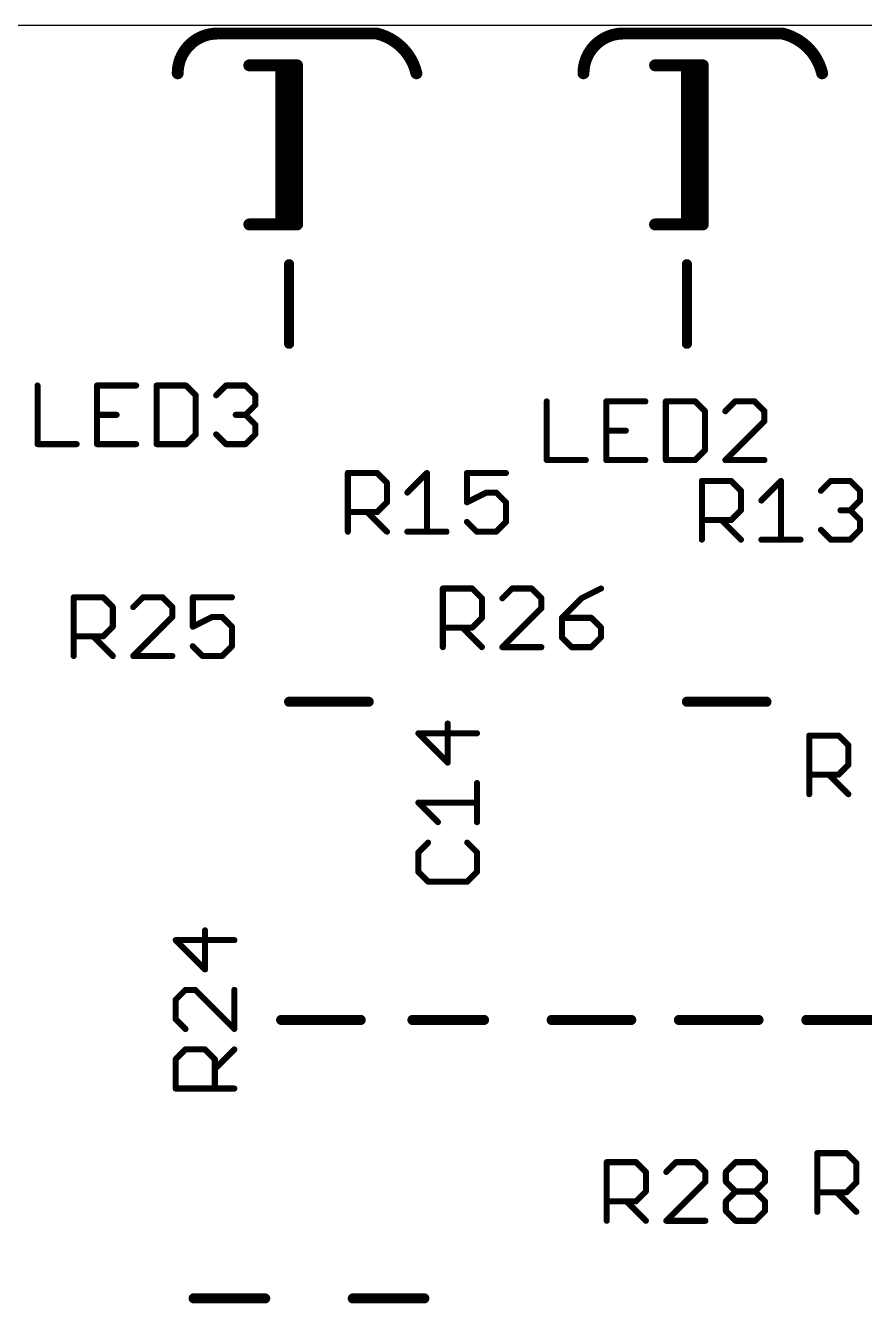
# Model space of a CAD drawing. Extents: x -0.01 to 3.1, y -0.02 to 3.54.
# Drawn here: x 0.618 to 1.033, y 2.911 to 3.543 of the extents above; entities that cross this region are included whole.
import ezdxf

# ---------------------------------------------------------------- set-up
doc = ezdxf.new("R2010")
doc.units = 0
for name, color, linetype in [('20', 7, 'CONTINUOUS'), ('21', 253, 'CONTINUOUS'), ('23', 7, 'CONTINUOUS'), ('25', 253, 'CONTINUOUS')]:
    doc.layers.add(name, color=color, linetype=linetype)

msp = doc.modelspace()

# ---------------------------------------------------------------- linework, layer by layer
at = {"layer": '20'}
msp.add_line((2.559055, 3.543307), (0, 3.543307), dxfattribs=at)
at = {"layer": '21'}
for points, const_width in [([(0.712598, 3.53937, 0.414214), (0.692913, 3.519685)], 0.005906), ([(0.712598, 3.540846, 1), (0.712598, 3.537894)], 0.002953), ([(0.712598, 3.537894, 1), (0.712598, 3.540846)], 0.002953), ([(0.791678, 3.540807, 1), (0.790999, 3.537933)], 0.002953), ([(0.811024, 3.519685, 0.284079), (0.791339, 3.53937)], 0.005906), ([(0.791339, 3.537894, 1), (0.791339, 3.540846)], 0.002953), ([(0.913386, 3.53937, 0.414214), (0.893701, 3.519685)], 0.005906), ([(0.913386, 3.540846, 1), (0.913386, 3.537894)], 0.002953), ([(0.913386, 3.537894, 1), (0.913386, 3.540846)], 0.002953), ([(1.011811, 3.519685, 0.284079), (0.992126, 3.53937)], 0.005906), ([(0.992465, 3.540807, 1), (0.991787, 3.537933)], 0.002953), ([(0.992126, 3.537894, 1), (0.992126, 3.540846)], 0.002953), ([(0.728346, 3.525098, 1), (0.728346, 3.522146)], 0.002953), ([(0.732283, 3.525098, 1), (0.732283, 3.522146)], 0.002953), ([(0.732283, 3.522146, 1), (0.732283, 3.525098)], 0.002953), ([(0.745571, 3.523622, 1), (0.742618, 3.523622)], 0.002953), ([(0.744094, 3.525098, 1), (0.744094, 3.522146)], 0.002953), ([(0.744094, 3.522146, 1), (0.744094, 3.525098)], 0.002953), ([(0.749508, 3.523622, 1), (0.746555, 3.523622)], 0.002953), ([(0.748031, 3.525098, 1), (0.748031, 3.522146)], 0.002953), ([(0.748031, 3.522146, 1), (0.748031, 3.525098)], 0.002953), ([(0.753445, 3.523622, 1), (0.750492, 3.523622)], 0.002953), ([(0.751969, 3.522146, 1), (0.751969, 3.525098)], 0.002953), ([(0.929134, 3.525098, 1), (0.929134, 3.522146)], 0.002953), ([(0.933071, 3.525098, 1), (0.933071, 3.522146)], 0.002953), ([(0.933071, 3.522146, 1), (0.933071, 3.525098)], 0.002953), ([(0.946358, 3.523622, 1), (0.943406, 3.523622)], 0.002953), ([(0.944882, 3.525098, 1), (0.944882, 3.522146)], 0.002953), ([(0.944882, 3.522146, 1), (0.944882, 3.525098)], 0.002953), ([(0.948819, 3.525098, 1), (0.948819, 3.522146)], 0.002953), ([(0.950295, 3.523622, 1), (0.947343, 3.523622)], 0.002953), ([(0.948819, 3.522146, 1), (0.948819, 3.525098)], 0.002953), ([(0.954232, 3.523622, 1), (0.95128, 3.523622)], 0.002953), ([(0.952756, 3.522146, 1), (0.952756, 3.525098)], 0.002953), ([(0.691437, 3.519685, 1), (0.69439, 3.519685)], 0.002953), ([(0.809587, 3.519346, 1), (0.812461, 3.520024)], 0.002953), ([(0.892224, 3.519685, 1), (0.895177, 3.519685)], 0.002953), ([(1.010374, 3.519346, 1), (1.013248, 3.520024)], 0.002953), ([(0.728346, 3.446358, 1), (0.728346, 3.443406)], 0.002953), ([(0.732283, 3.446358, 1), (0.732283, 3.443406)], 0.002953), ([(0.732283, 3.443406, 1), (0.732283, 3.446358)], 0.002953), ([(0.744094, 3.446358, 1), (0.744094, 3.443406)], 0.002953), ([(0.744094, 3.443406, 1), (0.744094, 3.446358)], 0.002953), ([(0.748031, 3.446358, 1), (0.748031, 3.443406)], 0.002953), ([(0.748031, 3.443406, 1), (0.748031, 3.446358)], 0.002953), ([(0.751969, 3.443406, 1), (0.751969, 3.446358)], 0.002953), ([(0.929134, 3.446358, 1), (0.929134, 3.443406)], 0.002953), ([(0.933071, 3.446358, 1), (0.933071, 3.443406)], 0.002953), ([(0.933071, 3.443406, 1), (0.933071, 3.446358)], 0.002953), ([(0.944882, 3.446358, 1), (0.944882, 3.443406)], 0.002953), ([(0.944882, 3.443406, 1), (0.944882, 3.446358)], 0.002953), ([(0.948819, 3.446358, 1), (0.948819, 3.443406)], 0.002953), ([(0.948819, 3.443406, 1), (0.948819, 3.446358)], 0.002953), ([(0.952756, 3.443406, 1), (0.952756, 3.446358)], 0.002953), ([(0.742618, 3.444882, 1), (0.745571, 3.444882)], 0.002953), ([(0.746555, 3.444882, 1), (0.749508, 3.444882)], 0.002953), ([(0.750492, 3.444882, 1), (0.753445, 3.444882)], 0.002953), ([(0.943406, 3.444882, 1), (0.946358, 3.444882)], 0.002953), ([(0.947343, 3.444882, 1), (0.950295, 3.444882)], 0.002953), ([(0.95128, 3.444882, 1), (0.954232, 3.444882)], 0.002953), ([(0.749281, 3.425197, 1), (0.746781, 3.425197)], 0.0025), ([(0.946132, 3.425197, 1), (0.943632, 3.425197)], 0.0025), ([(0.746781, 3.385827, 1), (0.749281, 3.385827)], 0.0025), ([(0.943632, 3.385827, 1), (0.946132, 3.385827)], 0.0025), ([(0.748031, 3.209911, 1), (0.748031, 3.207411)], 0.0025), ([(0.787402, 3.207411, 1), (0.787402, 3.209911)], 0.0025), ([(0.944882, 3.209911, 1), (0.944882, 3.207411)], 0.0025), ([(0.984252, 3.207411, 1), (0.984252, 3.209911)], 0.0025), ([(0.744094, 3.052431, 1), (0.744094, 3.049931)], 0.0025), ([(0.783465, 3.049931, 1), (0.783465, 3.052431)], 0.0025), ([(0.809055, 3.052431, 1), (0.809055, 3.049931)], 0.0025), ([(0.844488, 3.049931, 1), (0.844488, 3.052431)], 0.0025), ([(0.877953, 3.052431, 1), (0.877953, 3.049931)], 0.0025), ([(0.917323, 3.049931, 1), (0.917323, 3.052431)], 0.0025), ([(0.940945, 3.052431, 1), (0.940945, 3.049931)], 0.0025), ([(0.980315, 3.049931, 1), (0.980315, 3.052431)], 0.0025), ([(1.003937, 3.052431, 1), (1.003937, 3.049931)], 0.0025), ([(0.700787, 2.914636, 1), (0.700787, 2.912136)], 0.0025), ([(0.73622, 2.912136, 1), (0.73622, 2.914636)], 0.0025), ([(0.779528, 2.914636, 1), (0.779528, 2.912136)], 0.0025), ([(0.814961, 2.912136, 1), (0.814961, 2.914636)], 0.0025)]:
    msp.add_lwpolyline(points, format="xyb", dxfattribs=dict(at, const_width=const_width))
for points, const_width in [([(0.791339, 3.53937), (0.712598, 3.53937)], 0.005906), ([(0.992126, 3.53937), (0.913386, 3.53937)], 0.005906), ([(0.732283, 3.523622), (0.728346, 3.523622)], 0.005906), ([(0.732283, 3.523622), (0.744094, 3.523622)], 0.005906), ([(0.744094, 3.523622), (0.748031, 3.523622)], 0.005906), ([(0.744094, 3.523622), (0.744094, 3.444882)], 0.005906), ([(0.748031, 3.523622), (0.751969, 3.523622)], 0.005906), ([(0.748031, 3.523622), (0.748031, 3.444882)], 0.005906), ([(0.751969, 3.523622), (0.751969, 3.444882)], 0.005906), ([(0.933071, 3.523622), (0.929134, 3.523622)], 0.005906), ([(0.933071, 3.523622), (0.944882, 3.523622)], 0.005906), ([(0.944882, 3.523622), (0.948819, 3.523622)], 0.005906), ([(0.944882, 3.523622), (0.944882, 3.444882)], 0.005906), ([(0.948819, 3.523622), (0.952756, 3.523622)], 0.005906), ([(0.948819, 3.523622), (0.948819, 3.444882)], 0.005906), ([(0.952756, 3.523622), (0.952756, 3.444882)], 0.005906), ([(0.732283, 3.444882), (0.728346, 3.444882)], 0.005906), ([(0.744094, 3.444882), (0.732283, 3.444882)], 0.005906), ([(0.748031, 3.444882), (0.744094, 3.444882)], 0.005906), ([(0.751969, 3.444882), (0.748031, 3.444882)], 0.005906), ([(0.933071, 3.444882), (0.929134, 3.444882)], 0.005906), ([(0.944882, 3.444882), (0.933071, 3.444882)], 0.005906), ([(0.948819, 3.444882), (0.944882, 3.444882)], 0.005906), ([(0.952756, 3.444882), (0.948819, 3.444882)], 0.005906), ([(0.748031, 3.425197), (0.748031, 3.385827)], 0.005), ([(0.944882, 3.425197), (0.944882, 3.385827)], 0.005), ([(0.787402, 3.208661), (0.748031, 3.208661)], 0.005), ([(0.944882, 3.208661), (0.984252, 3.208661)], 0.005), ([(0.783465, 3.051181), (0.744094, 3.051181)], 0.005), ([(0.844488, 3.051181), (0.809055, 3.051181)], 0.005), ([(0.877953, 3.051181), (0.917323, 3.051181)], 0.005), ([(0.980315, 3.051181), (0.940945, 3.051181)], 0.005), ([(1.043307, 3.051181), (1.003937, 3.051181)], 0.005), ([(0.700787, 2.913386), (0.73622, 2.913386)], 0.005), ([(0.779528, 2.913386), (0.814961, 2.913386)], 0.005)]:
    msp.add_lwpolyline(points, dxfattribs=dict(at, const_width=const_width))
at = {"layer": '23'}
for p in [(0.751969, 3.484252), (0.952756, 3.484252), (0.748031, 3.405512), (0.944882, 3.405512), (0.767717, 3.208661), (0.964567, 3.208661), (0.76378, 3.051181), (0.826772, 3.051181), (0.897638, 3.051181), (0.96063, 3.051181), (1.023622, 3.051181), (0.718504, 2.913386), (0.797244, 2.913386)]:
    msp.add_point(p, dxfattribs=at)
at = {"layer": '25', "const_width": 0.003}
for points in [[(0.623547, 3.36517), (0.623547, 3.336146)], [(0.672362, 3.36517), (0.653012, 3.36517)], [(0.653012, 3.36517), (0.653012, 3.336146)], [(0.682478, 3.36517), (0.682478, 3.336146)], [(0.69699, 3.36517), (0.682478, 3.36517)], [(0.701827, 3.360333), (0.69699, 3.36517)], [(0.711943, 3.360333), (0.71678, 3.36517)], [(0.71678, 3.36517), (0.726455, 3.36517)], [(0.726455, 3.36517), (0.731293, 3.360333)], [(0.701827, 3.340983), (0.701827, 3.360333)], [(0.731293, 3.360333), (0.731293, 3.355495)], [(0.875516, 3.357296), (0.875516, 3.328272)], [(0.924331, 3.357296), (0.904981, 3.357296)], [(0.904981, 3.357296), (0.904981, 3.328272)], [(0.934446, 3.357296), (0.934446, 3.328272)], [(0.948958, 3.357296), (0.934446, 3.357296)], [(0.953796, 3.352459), (0.948958, 3.357296)], [(0.968749, 3.357296), (0.963911, 3.352459)], [(0.978424, 3.357296), (0.968749, 3.357296)], [(0.983261, 3.352459), (0.978424, 3.357296)], [(0.653012, 3.350658), (0.662687, 3.350658)], [(0.726455, 3.350658), (0.721618, 3.350658)], [(0.731293, 3.355495), (0.726455, 3.350658)], [(0.726455, 3.350658), (0.731293, 3.34582)], [(0.953796, 3.333109), (0.953796, 3.352459)], [(0.983261, 3.347621), (0.983261, 3.352459)], [(0.731293, 3.34582), (0.731293, 3.340983)], [(0.963911, 3.328272), (0.983261, 3.347621)], [(0.69699, 3.336146), (0.701827, 3.340983)], [(0.71678, 3.336146), (0.711943, 3.340983)], [(0.731293, 3.340983), (0.726455, 3.336146)], [(0.904981, 3.342784), (0.914656, 3.342784)], [(0.623547, 3.336146), (0.642897, 3.336146)], [(0.653012, 3.336146), (0.672362, 3.336146)], [(0.682478, 3.336146), (0.69699, 3.336146)], [(0.726455, 3.336146), (0.71678, 3.336146)], [(0.948958, 3.328272), (0.953796, 3.333109)], [(0.875516, 3.328272), (0.894866, 3.328272)], [(0.904981, 3.328272), (0.924331, 3.328272)], [(0.934446, 3.328272), (0.948958, 3.328272)], [(0.983261, 3.328272), (0.963911, 3.328272)], [(0.777091, 3.292839), (0.777091, 3.321863)], [(0.777091, 3.321863), (0.791603, 3.321863)], [(0.791603, 3.321863), (0.79644, 3.317026)], [(0.806556, 3.312188), (0.816231, 3.321863)], [(0.816231, 3.321863), (0.816231, 3.292839)], [(0.855371, 3.321863), (0.836021, 3.321863)], [(0.836021, 3.321863), (0.836021, 3.307351)], [(0.79644, 3.317026), (0.79644, 3.307351)], [(0.952287, 3.288902), (0.952287, 3.317926)], [(0.952287, 3.317926), (0.9668, 3.317926)], [(0.9668, 3.317926), (0.971637, 3.313089)], [(0.971637, 3.313089), (0.971637, 3.303414)], [(0.981753, 3.308251), (0.991427, 3.317926)], [(0.991427, 3.317926), (0.991427, 3.288902)], [(1.011218, 3.313089), (1.016055, 3.317926)], [(1.016055, 3.317926), (1.02573, 3.317926)], [(1.02573, 3.317926), (1.030568, 3.313089)], [(1.030568, 3.313089), (1.030568, 3.308251)], [(0.79644, 3.307351), (0.791603, 3.302513)], [(0.836021, 3.307351), (0.845696, 3.312188)], [(0.845696, 3.312188), (0.850533, 3.312188)], [(0.850533, 3.312188), (0.855371, 3.307351)], [(0.855371, 3.307351), (0.855371, 3.297676)], [(1.030568, 3.308251), (1.02573, 3.303414)], [(0.791603, 3.302513), (0.777091, 3.302513)], [(0.786765, 3.302513), (0.79644, 3.292839)], [(0.971637, 3.303414), (0.9668, 3.298576)], [(1.02573, 3.303414), (1.020893, 3.303414)], [(1.02573, 3.303414), (1.030568, 3.298576)], [(0.840858, 3.292839), (0.836021, 3.297676)], [(0.855371, 3.297676), (0.850533, 3.292839)], [(0.9668, 3.298576), (0.952287, 3.298576)], [(0.961962, 3.298576), (0.971637, 3.288902)], [(1.016055, 3.288902), (1.011218, 3.293739)], [(1.030568, 3.293739), (1.02573, 3.288902)], [(1.030568, 3.298576), (1.030568, 3.293739)], [(0.806556, 3.292839), (0.825906, 3.292839)], [(0.850533, 3.292839), (0.840858, 3.292839)], [(0.981753, 3.288902), (1.001102, 3.288902)], [(1.02573, 3.288902), (1.016055, 3.288902)], [(0.824089, 3.235681), (0.824089, 3.264706)], [(0.824089, 3.264706), (0.838601, 3.264706)], [(0.838601, 3.264706), (0.843438, 3.259868)], [(0.858391, 3.264706), (0.853554, 3.259868)], [(0.868066, 3.264706), (0.858391, 3.264706)], [(0.872904, 3.259868), (0.868066, 3.264706)], [(0.902369, 3.264706), (0.892694, 3.259868)], [(0.641451, 3.231311), (0.641451, 3.260336)], [(0.641451, 3.260336), (0.655963, 3.260336)], [(0.655963, 3.260336), (0.660801, 3.255498)], [(0.660801, 3.255498), (0.660801, 3.245823)], [(0.675753, 3.260336), (0.670916, 3.255498)], [(0.685428, 3.260336), (0.675753, 3.260336)], [(0.690266, 3.255498), (0.685428, 3.260336)], [(0.690266, 3.250661), (0.690266, 3.255498)], [(0.719731, 3.260336), (0.700381, 3.260336)], [(0.700381, 3.260336), (0.700381, 3.245823)], [(0.843438, 3.259868), (0.843438, 3.250193)], [(0.872904, 3.255031), (0.872904, 3.259868)], [(0.892694, 3.259868), (0.883019, 3.250193)], [(0.670916, 3.231311), (0.690266, 3.250661)], [(0.700381, 3.245823), (0.710056, 3.250661)], [(0.710056, 3.250661), (0.714894, 3.250661)], [(0.714894, 3.250661), (0.719731, 3.245823)], [(0.843438, 3.250193), (0.838601, 3.245356)], [(0.853554, 3.235681), (0.872904, 3.255031)], [(0.883019, 3.250193), (0.883019, 3.240518)], [(0.897531, 3.250193), (0.883019, 3.250193)], [(0.902369, 3.245356), (0.897531, 3.250193)], [(0.660801, 3.245823), (0.655963, 3.240986)], [(0.719731, 3.245823), (0.719731, 3.236148)], [(0.838601, 3.245356), (0.824089, 3.245356)], [(0.833764, 3.245356), (0.843438, 3.235681)], [(0.902369, 3.240518), (0.902369, 3.245356)], [(0.655963, 3.240986), (0.641451, 3.240986)], [(0.651126, 3.240986), (0.660801, 3.231311)], [(0.883019, 3.240518), (0.887856, 3.235681)], [(0.897531, 3.235681), (0.902369, 3.240518)], [(0.690266, 3.231311), (0.670916, 3.231311)], [(0.705219, 3.231311), (0.700381, 3.236148)], [(0.714894, 3.231311), (0.705219, 3.231311)], [(0.719731, 3.236148), (0.714894, 3.231311)], [(0.872904, 3.235681), (0.853554, 3.235681)], [(0.887856, 3.235681), (0.897531, 3.235681)], [(0.84102, 3.193053), (0.811995, 3.193053)], [(0.811995, 3.193053), (0.826507, 3.178541)], [(0.826507, 3.178541), (0.826507, 3.19789)], [(1.005437, 3.162917), (1.005437, 3.191942)], [(1.005437, 3.191942), (1.019949, 3.191942)], [(1.019949, 3.191942), (1.024787, 3.187105)], [(1.024787, 3.187105), (1.024787, 3.17743)], [(1.024787, 3.17743), (1.019949, 3.172592)], [(0.84102, 3.149075), (0.84102, 3.168425)], [(1.019949, 3.172592), (1.005437, 3.172592)], [(1.015112, 3.172592), (1.024787, 3.162917)], [(0.82167, 3.149075), (0.811995, 3.15875)], [(0.811995, 3.15875), (0.84102, 3.15875)], [(0.816832, 3.13896), (0.811995, 3.134123)], [(0.84102, 3.134123), (0.836182, 3.13896)], [(0.811995, 3.134123), (0.811995, 3.124448)], [(0.84102, 3.124448), (0.84102, 3.134123)], [(0.811995, 3.124448), (0.816832, 3.11961)], [(0.836182, 3.11961), (0.84102, 3.124448)], [(0.816832, 3.11961), (0.836182, 3.11961)], [(0.706429, 3.076178), (0.706429, 3.095528)], [(0.720941, 3.090691), (0.691916, 3.090691)], [(0.691916, 3.090691), (0.706429, 3.076178)], [(0.696754, 3.066063), (0.691916, 3.061226)], [(0.701591, 3.066063), (0.696754, 3.066063)], [(0.720941, 3.046713), (0.701591, 3.066063)], [(0.720941, 3.066063), (0.720941, 3.046713)], [(0.691916, 3.061226), (0.691916, 3.051551)], [(0.691916, 3.051551), (0.696754, 3.046713)], [(0.691916, 3.03176), (0.696754, 3.036598)], [(0.696754, 3.036598), (0.706429, 3.036598)], [(0.706429, 3.036598), (0.711266, 3.03176)], [(0.711266, 3.026923), (0.720941, 3.036598)], [(0.691916, 3.017248), (0.691916, 3.03176)], [(0.711266, 3.03176), (0.711266, 3.017248)], [(0.720941, 3.017248), (0.691916, 3.017248)], [(1.009374, 2.956224), (1.009374, 2.985249)], [(1.009374, 2.985249), (1.023886, 2.985249)], [(1.023886, 2.985249), (1.028724, 2.980412)], [(0.90523, 2.951783), (0.90523, 2.980808)], [(0.90523, 2.980808), (0.919743, 2.980808)], [(0.919743, 2.980808), (0.92458, 2.975971)], [(0.939533, 2.980808), (0.934696, 2.975971)], [(0.949208, 2.980808), (0.939533, 2.980808)], [(0.954045, 2.975971), (0.949208, 2.980808)], [(0.964161, 2.975971), (0.968998, 2.980808)], [(0.968998, 2.980808), (0.978673, 2.980808)], [(0.978673, 2.980808), (0.983511, 2.975971)], [(1.028724, 2.980412), (1.028724, 2.970737)], [(0.92458, 2.975971), (0.92458, 2.966296)], [(0.934696, 2.951783), (0.954045, 2.971133)], [(0.954045, 2.971133), (0.954045, 2.975971)], [(0.964161, 2.971133), (0.964161, 2.975971)], [(0.968998, 2.966296), (0.964161, 2.971133)], [(0.983511, 2.971133), (0.978673, 2.966296)], [(0.983511, 2.975971), (0.983511, 2.971133)], [(0.92458, 2.966296), (0.919743, 2.961458)], [(0.964161, 2.961458), (0.968998, 2.966296)], [(0.968998, 2.966296), (0.978673, 2.966296)], [(0.978673, 2.966296), (0.983511, 2.961458)], [(1.023886, 2.965899), (1.009374, 2.965899)], [(1.019049, 2.965899), (1.028724, 2.956224)], [(1.028724, 2.970737), (1.023886, 2.965899)], [(0.919743, 2.961458), (0.90523, 2.961458)], [(0.914905, 2.961458), (0.92458, 2.951783)], [(0.964161, 2.956621), (0.964161, 2.961458)], [(0.983511, 2.961458), (0.983511, 2.956621)], [(0.968998, 2.951783), (0.964161, 2.956621)], [(0.983511, 2.956621), (0.978673, 2.951783)], [(0.954045, 2.951783), (0.934696, 2.951783)], [(0.978673, 2.951783), (0.968998, 2.951783)]]:
    msp.add_lwpolyline(points, dxfattribs=at)
at = {"layer": '25', "const_width": 0.0015}
for points in [[(0.624297, 3.36517, 1), (0.622797, 3.36517)], [(0.653012, 3.36592, 1), (0.653012, 3.36442)], [(0.653762, 3.36517, 1), (0.652262, 3.36517)], [(0.672362, 3.36442, 1), (0.672362, 3.36592)], [(0.683228, 3.36517, 1), (0.681728, 3.36517)], [(0.682478, 3.36592, 1), (0.682478, 3.36442)], [(0.69752, 3.365701, 1), (0.69646, 3.36464)], [(0.69699, 3.36442, 1), (0.69699, 3.36592)], [(0.71678, 3.36592, 1), (0.71678, 3.36442)], [(0.71731, 3.36464, 1), (0.71625, 3.365701)], [(0.726985, 3.365701, 1), (0.725925, 3.36464)], [(0.726455, 3.36442, 1), (0.726455, 3.36592)], [(0.702577, 3.360333, 1), (0.701077, 3.360333)], [(0.701297, 3.359803, 1), (0.702358, 3.360863)], [(0.711412, 3.360863, 1), (0.712473, 3.359803)], [(0.732043, 3.360333, 1), (0.730543, 3.360333)], [(0.730762, 3.359803, 1), (0.731823, 3.360863)], [(0.876266, 3.357296, 1), (0.874766, 3.357296)], [(0.904981, 3.358046, 1), (0.904981, 3.356546)], [(0.905731, 3.357296, 1), (0.904231, 3.357296)], [(0.924331, 3.356546, 1), (0.924331, 3.358046)], [(0.935196, 3.357296, 1), (0.933696, 3.357296)], [(0.934446, 3.358046, 1), (0.934446, 3.356546)], [(0.949489, 3.357827, 1), (0.948428, 3.356766)], [(0.948958, 3.356546, 1), (0.948958, 3.358046)], [(0.968749, 3.358046, 1), (0.968749, 3.356546)], [(0.969279, 3.356766, 1), (0.968218, 3.357827)], [(0.978954, 3.357827, 1), (0.977893, 3.356766)], [(0.978424, 3.356546, 1), (0.978424, 3.358046)], [(0.653012, 3.351408, 1), (0.653012, 3.349908)], [(0.662687, 3.349908, 1), (0.662687, 3.351408)], [(0.721618, 3.351408, 1), (0.721618, 3.349908)], [(0.726985, 3.351188, 1), (0.725925, 3.350128)], [(0.725925, 3.351188, 1), (0.726985, 3.350128)], [(0.726455, 3.349908, 1), (0.726455, 3.351408)], [(0.730543, 3.355495, 1), (0.732043, 3.355495)], [(0.731823, 3.354965, 1), (0.730762, 3.356026)], [(0.954546, 3.352459, 1), (0.953046, 3.352459)], [(0.953266, 3.351929, 1), (0.954326, 3.352989)], [(0.963381, 3.352989, 1), (0.964442, 3.351929)], [(0.984011, 3.352459, 1), (0.982511, 3.352459)], [(0.982731, 3.351929, 1), (0.983791, 3.352989)], [(0.732043, 3.34582, 1), (0.730543, 3.34582)], [(0.730762, 3.34529, 1), (0.731823, 3.346351)], [(0.982511, 3.347621, 1), (0.984011, 3.347621)], [(0.983791, 3.347091, 1), (0.982731, 3.348152)], [(0.701077, 3.340983, 1), (0.702577, 3.340983)], [(0.702358, 3.340453, 1), (0.701297, 3.341513)], [(0.712473, 3.341513, 1), (0.711412, 3.340453)], [(0.730543, 3.340983, 1), (0.732043, 3.340983)], [(0.731823, 3.340453, 1), (0.730762, 3.341513)], [(0.904981, 3.343534, 1), (0.904981, 3.342034)], [(0.914656, 3.342034, 1), (0.914656, 3.343534)], [(0.623547, 3.336896, 1), (0.623547, 3.335396)], [(0.622797, 3.336146, 1), (0.624297, 3.336146)], [(0.642897, 3.335396, 1), (0.642897, 3.336896)], [(0.653012, 3.336896, 1), (0.653012, 3.335396)], [(0.652262, 3.336146, 1), (0.653762, 3.336146)], [(0.672362, 3.335396, 1), (0.672362, 3.336896)], [(0.682478, 3.336896, 1), (0.682478, 3.335396)], [(0.681728, 3.336146, 1), (0.683228, 3.336146)], [(0.69646, 3.336676, 1), (0.69752, 3.335615)], [(0.69699, 3.335396, 1), (0.69699, 3.336896)], [(0.71678, 3.336896, 1), (0.71678, 3.335396)], [(0.71625, 3.335615, 1), (0.71731, 3.336676)], [(0.725925, 3.336676, 1), (0.726985, 3.335615)], [(0.726455, 3.335396, 1), (0.726455, 3.336896)], [(0.953046, 3.333109, 1), (0.954546, 3.333109)], [(0.954326, 3.332579, 1), (0.953266, 3.333639)], [(0.875516, 3.329022, 1), (0.875516, 3.327522)], [(0.874766, 3.328272, 1), (0.876266, 3.328272)], [(0.894866, 3.327522, 1), (0.894866, 3.329022)], [(0.904981, 3.329022, 1), (0.904981, 3.327522)], [(0.904231, 3.328272, 1), (0.905731, 3.328272)], [(0.924331, 3.327522, 1), (0.924331, 3.329022)], [(0.934446, 3.329022, 1), (0.934446, 3.327522)], [(0.933696, 3.328272, 1), (0.935196, 3.328272)], [(0.948428, 3.328802, 1), (0.949489, 3.327741)], [(0.948958, 3.327522, 1), (0.948958, 3.329022)], [(0.963911, 3.329022, 1), (0.963911, 3.327522)], [(0.963381, 3.328802, 1), (0.964442, 3.327741)], [(0.983261, 3.327522, 1), (0.983261, 3.329022)], [(0.777841, 3.321863, 1), (0.776341, 3.321863)], [(0.777091, 3.322613, 1), (0.777091, 3.321113)], [(0.792133, 3.322394, 1), (0.791073, 3.321333)], [(0.791603, 3.321113, 1), (0.791603, 3.322613)], [(0.816981, 3.321863, 1), (0.815481, 3.321863)], [(0.816761, 3.321333, 1), (0.8157, 3.322394)], [(0.836021, 3.322613, 1), (0.836021, 3.321113)], [(0.836771, 3.321863, 1), (0.835271, 3.321863)], [(0.855371, 3.321113, 1), (0.855371, 3.322613)], [(0.79719, 3.317026, 1), (0.79569, 3.317026)], [(0.79591, 3.316496, 1), (0.796971, 3.317556)], [(0.953037, 3.317926, 1), (0.951537, 3.317926)], [(0.952287, 3.318676, 1), (0.952287, 3.317176)], [(0.96733, 3.318457, 1), (0.966269, 3.317396)], [(0.9668, 3.317176, 1), (0.9668, 3.318676)], [(0.972387, 3.313089, 1), (0.970887, 3.313089)], [(0.971107, 3.312558, 1), (0.972168, 3.313619)], [(0.992177, 3.317926, 1), (0.990677, 3.317926)], [(0.991958, 3.317396, 1), (0.990897, 3.318457)], [(1.010687, 3.313619, 1), (1.011748, 3.312559)], [(1.016055, 3.318676, 1), (1.016055, 3.317176)], [(1.016585, 3.317396, 1), (1.015525, 3.318457)], [(1.02626, 3.318457, 1), (1.0252, 3.317396)], [(1.02573, 3.317176, 1), (1.02573, 3.318676)], [(1.031318, 3.313089, 1), (1.029818, 3.313089)], [(1.030037, 3.312558, 1), (1.031098, 3.313619)], [(0.79569, 3.307351, 1), (0.79719, 3.307351)], [(0.796971, 3.306821, 1), (0.79591, 3.307881)], [(0.806025, 3.312719, 1), (0.807086, 3.311658)], [(0.835686, 3.308022, 1), (0.836356, 3.30668)], [(0.835271, 3.307351, 1), (0.836771, 3.307351)], [(0.845696, 3.312938, 1), (0.845696, 3.311438)], [(0.846031, 3.311518, 1), (0.84536, 3.312859)], [(0.851064, 3.312719, 1), (0.850003, 3.311658)], [(0.850533, 3.311438, 1), (0.850533, 3.312938)], [(0.856121, 3.307351, 1), (0.854621, 3.307351)], [(0.85484, 3.306821, 1), (0.855901, 3.307881)], [(0.981222, 3.308782, 1), (0.982283, 3.307721)], [(1.029818, 3.308251, 1), (1.031318, 3.308251)], [(1.031098, 3.307721, 1), (1.030037, 3.308782)], [(0.777091, 3.303263, 1), (0.777091, 3.301763)], [(0.787296, 3.303044, 1), (0.786235, 3.301983)], [(0.791073, 3.303044, 1), (0.792133, 3.301983)], [(0.791603, 3.301763, 1), (0.791603, 3.303263)], [(0.970887, 3.303414, 1), (0.972387, 3.303414)], [(0.972168, 3.302884, 1), (0.971107, 3.303944)], [(1.020893, 3.304164, 1), (1.020893, 3.302664)], [(1.02626, 3.303944, 1), (1.0252, 3.302884)], [(1.0252, 3.303944, 1), (1.02626, 3.302884)], [(1.02573, 3.302664, 1), (1.02573, 3.304164)], [(0.836551, 3.298206, 1), (0.835491, 3.297146)], [(0.854621, 3.297676, 1), (0.856121, 3.297676)], [(0.855901, 3.297146, 1), (0.85484, 3.298206)], [(0.952287, 3.299326, 1), (0.952287, 3.297826)], [(0.962493, 3.299107, 1), (0.961432, 3.298046)], [(0.966269, 3.299107, 1), (0.96733, 3.298046)], [(0.9668, 3.297826, 1), (0.9668, 3.299326)], [(1.011748, 3.294269, 1), (1.010687, 3.293209)], [(1.031318, 3.298576, 1), (1.029818, 3.298576)], [(1.030037, 3.298046, 1), (1.031098, 3.299107)], [(1.031098, 3.293209, 1), (1.030037, 3.294269)], [(0.776341, 3.292839, 1), (0.777841, 3.292839)], [(0.79591, 3.292308, 1), (0.796971, 3.293369)], [(0.806556, 3.293589, 1), (0.806556, 3.292089)], [(0.815481, 3.292839, 1), (0.816981, 3.292839)], [(0.825906, 3.292089, 1), (0.825906, 3.293589)], [(0.840858, 3.293589, 1), (0.840858, 3.292089)], [(0.840328, 3.292308, 1), (0.841389, 3.293369)], [(0.850003, 3.293369, 1), (0.851064, 3.292308)], [(0.850533, 3.292089, 1), (0.850533, 3.293589)], [(0.951537, 3.288902, 1), (0.953037, 3.288902)], [(0.971107, 3.288371, 1), (0.972168, 3.289432)], [(0.981753, 3.289652, 1), (0.981753, 3.288152)], [(0.990677, 3.288902, 1), (0.992177, 3.288902)], [(1.001102, 3.288152, 1), (1.001102, 3.289652)], [(1.016055, 3.289652, 1), (1.016055, 3.288152)], [(1.015525, 3.288371, 1), (1.016585, 3.289432)], [(1.0252, 3.289432, 1), (1.02626, 3.288371)], [(1.02573, 3.288152, 1), (1.02573, 3.289652)], [(1.029818, 3.293739, 1), (1.031318, 3.293739)], [(0.824839, 3.264706, 1), (0.823339, 3.264706)], [(0.824089, 3.265456, 1), (0.824089, 3.263956)], [(0.839131, 3.265236, 1), (0.838071, 3.264176)], [(0.838601, 3.263956, 1), (0.838601, 3.265456)], [(0.858391, 3.265456, 1), (0.858391, 3.263956)], [(0.858922, 3.264176, 1), (0.857861, 3.265236)], [(0.868597, 3.265236, 1), (0.867536, 3.264176)], [(0.868066, 3.263956, 1), (0.868066, 3.265456)], [(0.902704, 3.264035, 1), (0.902033, 3.265377)], [(0.642201, 3.260336, 1), (0.640701, 3.260336)], [(0.641451, 3.261086, 1), (0.641451, 3.259586)], [(0.656494, 3.260866, 1), (0.655433, 3.259805)], [(0.655963, 3.259586, 1), (0.655963, 3.261086)], [(0.661551, 3.255498, 1), (0.660051, 3.255498)], [(0.675753, 3.261086, 1), (0.675753, 3.259586)], [(0.676284, 3.259805, 1), (0.675223, 3.260866)], [(0.685959, 3.260866, 1), (0.684898, 3.259805)], [(0.685428, 3.259586, 1), (0.685428, 3.261086)], [(0.691016, 3.255498, 1), (0.689516, 3.255498)], [(0.700381, 3.261086, 1), (0.700381, 3.259586)], [(0.701131, 3.260336, 1), (0.699631, 3.260336)], [(0.719731, 3.259586, 1), (0.719731, 3.261086)], [(0.844188, 3.259868, 1), (0.842688, 3.259868)], [(0.842908, 3.259338, 1), (0.843969, 3.260399)], [(0.853024, 3.260399, 1), (0.854084, 3.259338)], [(0.873654, 3.259868, 1), (0.872154, 3.259868)], [(0.872373, 3.259338, 1), (0.873434, 3.260399)], [(0.892358, 3.260539, 1), (0.893029, 3.259198)], [(0.893224, 3.259338, 1), (0.892164, 3.260399)], [(0.66027, 3.254968, 1), (0.661331, 3.256029)], [(0.670386, 3.256029, 1), (0.671446, 3.254968)], [(0.689516, 3.250661, 1), (0.691016, 3.250661)], [(0.689736, 3.254968, 1), (0.690796, 3.256029)], [(0.690796, 3.25013, 1), (0.689736, 3.251191)], [(0.710056, 3.251411, 1), (0.710056, 3.249911)], [(0.710392, 3.24999, 1), (0.709721, 3.251332)], [(0.715424, 3.251191, 1), (0.714363, 3.25013)], [(0.714894, 3.249911, 1), (0.714894, 3.251411)], [(0.842688, 3.250193, 1), (0.844188, 3.250193)], [(0.843969, 3.249663, 1), (0.842908, 3.250724)], [(0.872154, 3.255031, 1), (0.873654, 3.255031)], [(0.873434, 3.254501, 1), (0.872373, 3.255561)], [(0.883769, 3.250193, 1), (0.882269, 3.250193)], [(0.883019, 3.250943, 1), (0.883019, 3.249443)], [(0.882489, 3.250724, 1), (0.883549, 3.249663)], [(0.898062, 3.250724, 1), (0.897001, 3.249663)], [(0.897531, 3.249443, 1), (0.897531, 3.250943)], [(0.660051, 3.245823, 1), (0.661551, 3.245823)], [(0.661331, 3.245293, 1), (0.66027, 3.246354)], [(0.699631, 3.245823, 1), (0.701131, 3.245823)], [(0.700046, 3.246494, 1), (0.700717, 3.245153)], [(0.720481, 3.245823, 1), (0.718981, 3.245823)], [(0.719201, 3.245293, 1), (0.720261, 3.246354)], [(0.824089, 3.246106, 1), (0.824089, 3.244606)], [(0.834294, 3.245886, 1), (0.833233, 3.244826)], [(0.838071, 3.245886, 1), (0.839131, 3.244826)], [(0.838601, 3.244606, 1), (0.838601, 3.246106)], [(0.903119, 3.245356, 1), (0.901619, 3.245356)], [(0.901839, 3.244826, 1), (0.902899, 3.245886)], [(0.641451, 3.241736, 1), (0.641451, 3.240236)], [(0.651656, 3.241516, 1), (0.650595, 3.240456)], [(0.655433, 3.241516, 1), (0.656494, 3.240456)], [(0.655963, 3.240236, 1), (0.655963, 3.241736)], [(0.883549, 3.241049, 1), (0.882489, 3.239988)], [(0.882269, 3.240518, 1), (0.883769, 3.240518)], [(0.901619, 3.240518, 1), (0.903119, 3.240518)], [(0.902899, 3.239988, 1), (0.901839, 3.241049)], [(0.640701, 3.231311, 1), (0.642201, 3.231311)], [(0.66027, 3.230781, 1), (0.661331, 3.231841)], [(0.670916, 3.232061, 1), (0.670916, 3.230561)], [(0.670386, 3.231841, 1), (0.671446, 3.230781)], [(0.690266, 3.230561, 1), (0.690266, 3.232061)], [(0.700912, 3.236679, 1), (0.699851, 3.235618)], [(0.705219, 3.232061, 1), (0.705219, 3.230561)], [(0.704688, 3.230781, 1), (0.705749, 3.231841)], [(0.714363, 3.231841, 1), (0.715424, 3.230781)], [(0.714894, 3.230561, 1), (0.714894, 3.232061)], [(0.718981, 3.236148, 1), (0.720481, 3.236148)], [(0.720261, 3.235618, 1), (0.719201, 3.236679)], [(0.823339, 3.235681, 1), (0.824839, 3.235681)], [(0.842908, 3.235151, 1), (0.843969, 3.236211)], [(0.853554, 3.236431, 1), (0.853554, 3.234931)], [(0.853024, 3.236211, 1), (0.854084, 3.235151)], [(0.872904, 3.234931, 1), (0.872904, 3.236431)], [(0.887856, 3.236431, 1), (0.887856, 3.234931)], [(0.887326, 3.235151, 1), (0.888387, 3.236211)], [(0.897001, 3.236211, 1), (0.898062, 3.235151)], [(0.897531, 3.234931, 1), (0.897531, 3.236431)], [(0.811995, 3.193803, 1), (0.811995, 3.192303)], [(0.812525, 3.193583, 1), (0.811465, 3.192523)], [(0.827257, 3.19789, 1), (0.825757, 3.19789)], [(0.84102, 3.192303, 1), (0.84102, 3.193803)], [(1.006187, 3.191942, 1), (1.004687, 3.191942)], [(1.005437, 3.192692, 1), (1.005437, 3.191192)], [(1.02048, 3.192472, 1), (1.019419, 3.191412)], [(1.019949, 3.191192, 1), (1.019949, 3.192692)], [(1.025537, 3.187105, 1), (1.024037, 3.187105)], [(1.024256, 3.186574, 1), (1.025317, 3.187635)], [(0.825757, 3.178541, 1), (0.827257, 3.178541)], [(0.825977, 3.17801, 1), (0.827038, 3.179071)], [(1.024037, 3.17743, 1), (1.025537, 3.17743)], [(1.025317, 3.176899, 1), (1.024256, 3.17796)], [(0.84177, 3.168425, 1), (0.84027, 3.168425)], [(1.005437, 3.173342, 1), (1.005437, 3.171842)], [(1.015642, 3.173122, 1), (1.014582, 3.172062)], [(1.019419, 3.173122, 1), (1.02048, 3.172062)], [(1.019949, 3.171842, 1), (1.019949, 3.173342)], [(1.004687, 3.162917, 1), (1.006187, 3.162917)], [(1.024256, 3.162387, 1), (1.025317, 3.163448)], [(0.812525, 3.159281, 1), (0.811465, 3.15822)], [(0.811995, 3.1595, 1), (0.811995, 3.158)], [(0.84102, 3.158, 1), (0.84102, 3.1595)], [(0.82114, 3.148545, 1), (0.8222, 3.149606)], [(0.84027, 3.149075, 1), (0.84177, 3.149075)], [(0.817363, 3.13843, 1), (0.816302, 3.13949)], [(0.836713, 3.13949, 1), (0.835652, 3.13843)], [(0.812745, 3.134123, 1), (0.811245, 3.134123)], [(0.811465, 3.134653, 1), (0.812525, 3.133592)], [(0.84177, 3.134123, 1), (0.84027, 3.134123)], [(0.840489, 3.133592, 1), (0.84155, 3.134653)], [(0.812525, 3.124978, 1), (0.811465, 3.123917)], [(0.811245, 3.124448, 1), (0.812745, 3.124448)], [(0.84027, 3.124448, 1), (0.84177, 3.124448)], [(0.84155, 3.123917, 1), (0.840489, 3.124978)], [(0.816832, 3.12036, 1), (0.816832, 3.11886)], [(0.816302, 3.11908, 1), (0.817363, 3.120141)], [(0.835652, 3.120141, 1), (0.836713, 3.11908)], [(0.836182, 3.11886, 1), (0.836182, 3.12036)], [(0.707179, 3.095528, 1), (0.705679, 3.095528)], [(0.691916, 3.091441, 1), (0.691916, 3.089941)], [(0.692447, 3.091221, 1), (0.691386, 3.09016)], [(0.720941, 3.089941, 1), (0.720941, 3.091441)], [(0.705679, 3.076178, 1), (0.707179, 3.076178)], [(0.705898, 3.075648, 1), (0.706959, 3.076709)], [(0.696754, 3.066813, 1), (0.696754, 3.065313)], [(0.697284, 3.065533, 1), (0.696223, 3.066593)], [(0.702121, 3.066593, 1), (0.701061, 3.065533)], [(0.701591, 3.065313, 1), (0.701591, 3.066813)], [(0.721691, 3.066063, 1), (0.720191, 3.066063)], [(0.692666, 3.061226, 1), (0.691166, 3.061226)], [(0.691386, 3.061756, 1), (0.692447, 3.060695)], [(0.692447, 3.052081, 1), (0.691386, 3.05102)], [(0.691166, 3.051551, 1), (0.692666, 3.051551)], [(0.696223, 3.046183, 1), (0.697284, 3.047244)], [(0.720191, 3.046713, 1), (0.721691, 3.046713)], [(0.720411, 3.046183, 1), (0.721471, 3.047244)], [(0.696754, 3.037348, 1), (0.696754, 3.035848)], [(0.697284, 3.036067, 1), (0.696223, 3.037128)], [(0.706959, 3.037128, 1), (0.705898, 3.036067)], [(0.706429, 3.035848, 1), (0.706429, 3.037348)], [(0.721471, 3.036067, 1), (0.720411, 3.037128)], [(0.692666, 3.03176, 1), (0.691166, 3.03176)], [(0.691386, 3.032291, 1), (0.692447, 3.03123)], [(0.712016, 3.03176, 1), (0.710516, 3.03176)], [(0.710736, 3.03123, 1), (0.711796, 3.032291)], [(0.710736, 3.027453, 1), (0.711796, 3.026393)], [(0.691916, 3.017998, 1), (0.691916, 3.016498)], [(0.691166, 3.017248, 1), (0.692666, 3.017248)], [(0.710516, 3.017248, 1), (0.712016, 3.017248)], [(0.720941, 3.016498, 1), (0.720941, 3.017998)], [(1.010124, 2.985249, 1), (1.008624, 2.985249)], [(1.009374, 2.985999, 1), (1.009374, 2.984499)], [(1.024417, 2.985779, 1), (1.023356, 2.984719)], [(1.023886, 2.984499, 1), (1.023886, 2.985999)], [(0.90598, 2.980808, 1), (0.90448, 2.980808)], [(0.90523, 2.981558, 1), (0.90523, 2.980058)], [(0.920273, 2.981339, 1), (0.919212, 2.980278)], [(0.919743, 2.980058, 1), (0.919743, 2.981558)], [(0.939533, 2.981558, 1), (0.939533, 2.980058)], [(0.940063, 2.980278, 1), (0.939003, 2.981339)], [(0.949738, 2.981339, 1), (0.948678, 2.980278)], [(0.949208, 2.980058, 1), (0.949208, 2.981558)], [(0.968998, 2.981558, 1), (0.968998, 2.980058)], [(0.969528, 2.980278, 1), (0.968468, 2.981339)], [(0.979203, 2.981339, 1), (0.978143, 2.980278)], [(0.978673, 2.980058, 1), (0.978673, 2.981558)], [(1.029474, 2.980412, 1), (1.027974, 2.980412)], [(1.028193, 2.979881, 1), (1.029254, 2.980942)], [(0.92533, 2.975971, 1), (0.92383, 2.975971)], [(0.92405, 2.97544, 1), (0.925111, 2.976501)], [(0.934165, 2.976501, 1), (0.935226, 2.97544)], [(0.954795, 2.975971, 1), (0.953295, 2.975971)], [(0.953515, 2.97544, 1), (0.954576, 2.976501)], [(0.954576, 2.970603, 1), (0.953515, 2.971664)], [(0.96363, 2.976501, 1), (0.964691, 2.97544)], [(0.964691, 2.971664, 1), (0.96363, 2.970603)], [(0.964911, 2.975971, 1), (0.963411, 2.975971)], [(0.984261, 2.975971, 1), (0.982761, 2.975971)], [(0.98298, 2.97544, 1), (0.984041, 2.976501)], [(0.984041, 2.970603, 1), (0.98298, 2.971664)], [(0.92383, 2.966296, 1), (0.92533, 2.966296)], [(0.925111, 2.965765, 1), (0.92405, 2.966826)], [(0.953295, 2.971133, 1), (0.954795, 2.971133)], [(0.963411, 2.971133, 1), (0.964911, 2.971133)], [(0.968998, 2.967046, 1), (0.968998, 2.965546)], [(0.969528, 2.965765, 1), (0.968468, 2.966826)], [(0.968468, 2.965765, 1), (0.969528, 2.966826)], [(0.979203, 2.966826, 1), (0.978143, 2.965765)], [(0.978143, 2.966826, 1), (0.979203, 2.965765)], [(0.978673, 2.965546, 1), (0.978673, 2.967046)], [(0.982761, 2.971133, 1), (0.984261, 2.971133)], [(1.009374, 2.966649, 1), (1.009374, 2.965149)], [(1.019579, 2.96643, 1), (1.018519, 2.965369)], [(1.023356, 2.96643, 1), (1.024417, 2.965369)], [(1.023886, 2.965149, 1), (1.023886, 2.966649)], [(1.027974, 2.970737, 1), (1.029474, 2.970737)], [(1.029254, 2.970206, 1), (1.028193, 2.971267)], [(0.90523, 2.962208, 1), (0.90523, 2.960708)], [(0.915436, 2.961989, 1), (0.914375, 2.960928)], [(0.919212, 2.961989, 1), (0.920273, 2.960928)], [(0.919743, 2.960708, 1), (0.919743, 2.962208)], [(0.96363, 2.961989, 1), (0.964691, 2.960928)], [(0.964911, 2.961458, 1), (0.963411, 2.961458)], [(0.984261, 2.961458, 1), (0.982761, 2.961458)], [(0.98298, 2.960928, 1), (0.984041, 2.961989)], [(0.964691, 2.957151, 1), (0.96363, 2.95609)], [(0.963411, 2.956621, 1), (0.964911, 2.956621)], [(0.982761, 2.956621, 1), (0.984261, 2.956621)], [(0.984041, 2.95609, 1), (0.98298, 2.957151)], [(1.008624, 2.956224, 1), (1.010124, 2.956224)], [(1.028193, 2.955694, 1), (1.029254, 2.956755)], [(0.90448, 2.951783, 1), (0.90598, 2.951783)], [(0.92405, 2.951253, 1), (0.925111, 2.952314)], [(0.934165, 2.952314, 1), (0.935226, 2.951253)], [(0.934696, 2.952533, 1), (0.934696, 2.951033)], [(0.954045, 2.951033, 1), (0.954045, 2.952533)], [(0.968998, 2.952533, 1), (0.968998, 2.951033)], [(0.968468, 2.951253, 1), (0.969528, 2.952314)], [(0.978143, 2.952314, 1), (0.979203, 2.951253)], [(0.978673, 2.951033, 1), (0.978673, 2.952533)]]:
    msp.add_lwpolyline(points, format="xyb", dxfattribs=at)

doc.saveas('drawing.dxf')
